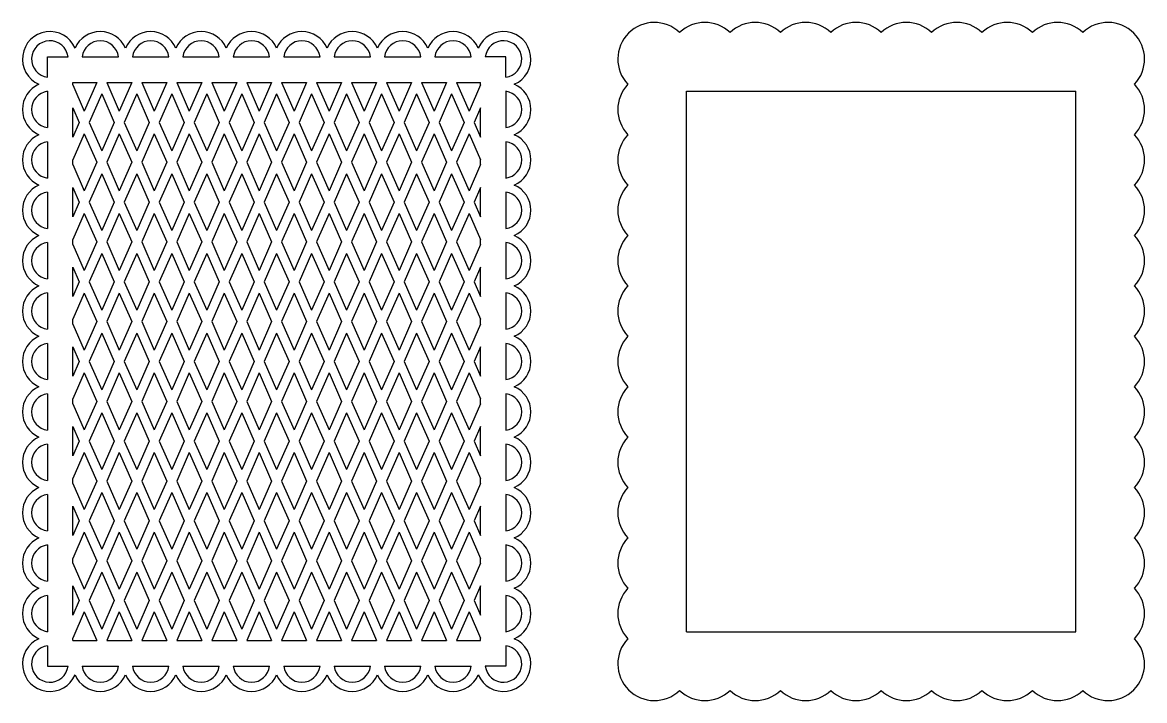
# Model space of a CAD drawing. Extents: x -1014 to -437, y -71 to 231.
# Drawn here: x -702.3 to -457.1, y 82.6 to 230.7 of the extents above; entities that cross this region are included whole.
import ezdxf

# ---------------------------------------------------------------- set-up
doc = ezdxf.new("R2010")
doc.units = 0
doc.layers.get('0').update_dxf_attribs({"linetype": 'CONTINUOUS'})

msp = doc.modelspace()

# ---------------------------------------------------------------- linework, layer by layer
for p, q in [((-696.829592, 218.780292), (-696.829592, 223.248919)), ((-696.829592, 223.248919), (-692.360965, 223.248919)), ((-689.286554, 223.248919), (-681.3493, 223.248919)), ((-678.27489, 223.248919), (-670.337636, 223.248919)), ((-667.263226, 223.248919), (-659.325972, 223.248919)), ((-656.251561, 223.248919), (-648.314307, 223.248919)), ((-645.239897, 223.248919), (-637.302643, 223.248919)), ((-634.228232, 223.248919), (-626.290978, 223.248919)), ((-623.216568, 223.248919), (-615.279314, 223.248919)), ((-612.204904, 223.248919), (-604.26765, 223.248919)), ((-596.724612, 223.248919), (-601.193239, 223.248919)), ((-596.724612, 218.780292), (-596.724612, 223.248919)), ((-691.329592, 217.608599), (-686.09582, 217.608599)), ((-691.329592, 217.091349), (-691.329592, 217.608599)), ((-691.329592, 217.091349), (-688.826286, 211.391286)), ((-686.09582, 217.608599), (-688.826286, 211.391286)), ((-683.911447, 217.608599), (-681.18098, 211.391286)), ((-683.911447, 217.608599), (-678.450514, 217.608599)), ((-678.450514, 217.608599), (-681.18098, 211.391286)), ((-676.26614, 217.608599), (-673.535674, 211.391286)), ((-676.26614, 217.608599), (-670.805207, 217.608599)), ((-670.805207, 217.608599), (-673.535674, 211.391286)), ((-668.620834, 217.608599), (-665.890368, 211.391286)), ((-668.620834, 217.608599), (-663.159901, 217.608599)), ((-663.159901, 217.608599), (-665.890368, 211.391286)), ((-660.975528, 217.608599), (-658.245061, 211.391286)), ((-660.975528, 217.608599), (-655.514595, 217.608599)), ((-655.514595, 217.608599), (-658.245061, 211.391286)), ((-653.330222, 217.608599), (-650.599755, 211.391286)), ((-653.330222, 217.608599), (-647.869289, 217.608599)), ((-647.869289, 217.608599), (-650.599755, 211.391286)), ((-645.684915, 217.608599), (-642.954449, 211.391286)), ((-645.684915, 217.608599), (-640.223982, 217.608599)), ((-640.223982, 217.608599), (-642.954449, 211.391286)), ((-638.039609, 217.608599), (-635.309143, 211.391286)), ((-638.039609, 217.608599), (-632.578676, 217.608599)), ((-632.578676, 217.608599), (-635.309143, 211.391286)), ((-630.394303, 217.608599), (-627.663836, 211.391286)), ((-630.394303, 217.608599), (-624.93337, 217.608599)), ((-624.93337, 217.608599), (-627.663836, 211.391286)), ((-622.748997, 217.608599), (-620.01853, 211.391286)), ((-622.748997, 217.608599), (-617.288064, 217.608599)), ((-617.288064, 217.608599), (-620.01853, 211.391286)), ((-615.10369, 217.608599), (-612.373224, 211.391286)), ((-615.10369, 217.608599), (-609.642757, 217.608599)), ((-609.642757, 217.608599), (-612.373224, 211.391286)), ((-607.458384, 217.608599), (-604.727918, 211.391286)), ((-607.458384, 217.608599), (-602.224612, 217.608599)), ((-602.224612, 217.091349), (-604.727918, 211.391286)), ((-602.224612, 217.091349), (-602.224612, 217.608599)), ((-696.829592, 215.705881), (-696.829592, 207.768628)), ((-685.003633, 215.121674), (-687.7341, 208.904361)), ((-685.003633, 215.121674), (-682.273167, 208.904361)), ((-677.358327, 215.121674), (-680.088794, 208.904361)), ((-677.358327, 215.121674), (-674.627861, 208.904361)), ((-669.713021, 215.121674), (-672.443487, 208.904361)), ((-669.713021, 215.121674), (-666.982554, 208.904361)), ((-662.067715, 215.121674), (-664.798181, 208.904361)), ((-662.067715, 215.121674), (-659.337248, 208.904361)), ((-654.422408, 215.121674), (-657.152875, 208.904361)), ((-654.422408, 215.121674), (-651.691942, 208.904361)), ((-646.777102, 215.121674), (-649.507569, 208.904361)), ((-646.777102, 215.121674), (-644.046635, 208.904361)), ((-639.131796, 215.121674), (-641.862262, 208.904361)), ((-639.131796, 215.121674), (-636.401329, 208.904361)), ((-631.486489, 215.121674), (-634.216956, 208.904361)), ((-631.486489, 215.121674), (-628.756023, 208.904361)), ((-623.841183, 215.121674), (-626.57165, 208.904361)), ((-623.841183, 215.121674), (-621.110717, 208.904361)), ((-616.195877, 215.121674), (-618.926343, 208.904361)), ((-616.195877, 215.121674), (-613.46541, 208.904361)), ((-608.550571, 215.121674), (-611.281037, 208.904361)), ((-608.550571, 215.121674), (-605.820104, 208.904361)), ((-596.724612, 215.705881), (-596.724612, 207.768628)), ((-557.222838, 97.608946), (-557.222838, 215.748919)), ((-557.222838, 215.748919), (-472.117859, 215.748919)), ((-472.117859, 97.608946), (-472.117859, 215.748919)), ((-691.329592, 212.117499), (-689.918473, 208.904361)), ((-691.329592, 205.691223), (-691.329592, 212.117499)), ((-602.224612, 212.117499), (-603.635731, 208.904361)), ((-602.224612, 205.691223), (-602.224612, 212.117499)), ((-689.918473, 208.904361), (-691.329592, 205.691223)), ((-687.7341, 208.904361), (-685.003633, 202.687048)), ((-682.273167, 208.904361), (-685.003633, 202.687048)), ((-680.088794, 208.904361), (-677.358327, 202.687048)), ((-674.627861, 208.904361), (-677.358327, 202.687048)), ((-672.443487, 208.904361), (-669.713021, 202.687048)), ((-666.982554, 208.904361), (-669.713021, 202.687048)), ((-664.798181, 208.904361), (-662.067715, 202.687048)), ((-659.337248, 208.904361), (-662.067715, 202.687048)), ((-657.152875, 208.904361), (-654.422408, 202.687048)), ((-651.691942, 208.904361), (-654.422408, 202.687048)), ((-649.507569, 208.904361), (-646.777102, 202.687048)), ((-644.046635, 208.904361), (-646.777102, 202.687048)), ((-641.862262, 208.904361), (-639.131796, 202.687048)), ((-636.401329, 208.904361), (-639.131796, 202.687048)), ((-634.216956, 208.904361), (-631.486489, 202.687048)), ((-628.756023, 208.904361), (-631.486489, 202.687048)), ((-626.57165, 208.904361), (-623.841183, 202.687048)), ((-621.110717, 208.904361), (-623.841183, 202.687048)), ((-618.926343, 208.904361), (-616.195877, 202.687048)), ((-613.46541, 208.904361), (-616.195877, 202.687048)), ((-611.281037, 208.904361), (-608.550571, 202.687048)), ((-605.820104, 208.904361), (-608.550571, 202.687048)), ((-603.635731, 208.904361), (-602.224612, 205.691223)), ((-688.826286, 206.417436), (-691.329592, 200.717373)), ((-688.826286, 206.417436), (-686.09582, 200.200123)), ((-681.18098, 206.417436), (-683.911447, 200.200123)), ((-681.18098, 206.417436), (-678.450514, 200.200123)), ((-673.535674, 206.417436), (-676.26614, 200.200123)), ((-673.535674, 206.417436), (-670.805207, 200.200123)), ((-665.890368, 206.417436), (-668.620834, 200.200123)), ((-665.890368, 206.417436), (-663.159901, 200.200123)), ((-658.245061, 206.417436), (-660.975528, 200.200123)), ((-658.245061, 206.417436), (-655.514595, 200.200123)), ((-650.599755, 206.417436), (-653.330222, 200.200123)), ((-650.599755, 206.417436), (-647.869289, 200.200123)), ((-642.954449, 206.417436), (-645.684915, 200.200123)), ((-642.954449, 206.417436), (-640.223982, 200.200123)), ((-635.309143, 206.417436), (-638.039609, 200.200123)), ((-635.309143, 206.417436), (-632.578676, 200.200123)), ((-627.663836, 206.417436), (-630.394303, 200.200123)), ((-627.663836, 206.417436), (-624.93337, 200.200123)), ((-620.01853, 206.417436), (-622.748997, 200.200123)), ((-620.01853, 206.417436), (-617.288064, 200.200123)), ((-612.373224, 206.417436), (-615.10369, 200.200123)), ((-612.373224, 206.417436), (-609.642757, 200.200123)), ((-604.727918, 206.417436), (-607.458384, 200.200123)), ((-604.727918, 206.417436), (-602.224612, 200.717373)), ((-696.829592, 204.694217), (-696.829592, 196.756963)), ((-596.724612, 204.694217), (-596.724612, 196.756963)), ((-691.329592, 199.682873), (-691.329592, 200.717373)), ((-691.329592, 199.682873), (-688.826286, 193.98281)), ((-686.09582, 200.200123), (-688.826286, 193.98281)), ((-683.911447, 200.200123), (-681.18098, 193.98281)), ((-678.450514, 200.200123), (-681.18098, 193.98281)), ((-676.26614, 200.200123), (-673.535674, 193.98281)), ((-670.805207, 200.200123), (-673.535674, 193.98281)), ((-668.620834, 200.200123), (-665.890368, 193.98281)), ((-663.159901, 200.200123), (-665.890368, 193.98281)), ((-660.975528, 200.200123), (-658.245061, 193.98281)), ((-655.514595, 200.200123), (-658.245061, 193.98281)), ((-653.330222, 200.200123), (-650.599755, 193.98281)), ((-647.869289, 200.200123), (-650.599755, 193.98281)), ((-645.684915, 200.200123), (-642.954449, 193.98281)), ((-640.223982, 200.200123), (-642.954449, 193.98281)), ((-638.039609, 200.200123), (-635.309143, 193.98281)), ((-632.578676, 200.200123), (-635.309143, 193.98281)), ((-630.394303, 200.200123), (-627.663836, 193.98281)), ((-624.93337, 200.200123), (-627.663836, 193.98281)), ((-622.748997, 200.200123), (-620.01853, 193.98281)), ((-617.288064, 200.200123), (-620.01853, 193.98281)), ((-615.10369, 200.200123), (-612.373224, 193.98281)), ((-609.642757, 200.200123), (-612.373224, 193.98281)), ((-607.458384, 200.200123), (-604.727918, 193.98281)), ((-602.224612, 199.682873), (-604.727918, 193.98281)), ((-602.224612, 199.682873), (-602.224612, 200.717373)), ((-685.003633, 197.713198), (-687.7341, 191.495885)), ((-685.003633, 197.713198), (-682.273167, 191.495885)), ((-677.358327, 197.713198), (-680.088794, 191.495885)), ((-677.358327, 197.713198), (-674.627861, 191.495885)), ((-669.713021, 197.713198), (-672.443487, 191.495885)), ((-669.713021, 197.713198), (-666.982554, 191.495885)), ((-662.067715, 197.713198), (-664.798181, 191.495885)), ((-662.067715, 197.713198), (-659.337248, 191.495885)), ((-654.422408, 197.713198), (-657.152875, 191.495885)), ((-654.422408, 197.713198), (-651.691942, 191.495885)), ((-646.777102, 197.713198), (-649.507569, 191.495885)), ((-646.777102, 197.713198), (-644.046635, 191.495885)), ((-639.131796, 197.713198), (-641.862262, 191.495885)), ((-639.131796, 197.713198), (-636.401329, 191.495885)), ((-631.486489, 197.713198), (-634.216956, 191.495885)), ((-631.486489, 197.713198), (-628.756023, 191.495885)), ((-623.841183, 197.713198), (-626.57165, 191.495885)), ((-623.841183, 197.713198), (-621.110717, 191.495885)), ((-616.195877, 197.713198), (-618.926343, 191.495885)), ((-616.195877, 197.713198), (-613.46541, 191.495885)), ((-608.550571, 197.713198), (-611.281037, 191.495885)), ((-608.550571, 197.713198), (-605.820104, 191.495885)), ((-691.329592, 194.709023), (-689.918473, 191.495885)), ((-691.329592, 188.282747), (-691.329592, 194.709023)), ((-602.224612, 194.709023), (-603.635731, 191.495885)), ((-602.224612, 188.282747), (-602.224612, 194.709023)), ((-696.829592, 193.682553), (-696.829592, 185.745299)), ((-689.918473, 191.495885), (-691.329592, 188.282747)), ((-687.7341, 191.495885), (-685.003633, 185.278572)), ((-682.273167, 191.495885), (-685.003633, 185.278572)), ((-680.088794, 191.495885), (-677.358327, 185.278572)), ((-674.627861, 191.495885), (-677.358327, 185.278572)), ((-672.443487, 191.495885), (-669.713021, 185.278572)), ((-666.982554, 191.495885), (-669.713021, 185.278572)), ((-664.798181, 191.495885), (-662.067715, 185.278572)), ((-659.337248, 191.495885), (-662.067715, 185.278572)), ((-657.152875, 191.495885), (-654.422408, 185.278572)), ((-651.691942, 191.495885), (-654.422408, 185.278572)), ((-649.507569, 191.495885), (-646.777102, 185.278572)), ((-644.046635, 191.495885), (-646.777102, 185.278572)), ((-641.862262, 191.495885), (-639.131796, 185.278572)), ((-636.401329, 191.495885), (-639.131796, 185.278572)), ((-634.216956, 191.495885), (-631.486489, 185.278572)), ((-628.756023, 191.495885), (-631.486489, 185.278572)), ((-626.57165, 191.495885), (-623.841183, 185.278572)), ((-621.110717, 191.495885), (-623.841183, 185.278572)), ((-618.926343, 191.495885), (-616.195877, 185.278572)), ((-613.46541, 191.495885), (-616.195877, 185.278572)), ((-611.281037, 191.495885), (-608.550571, 185.278572)), ((-605.820104, 191.495885), (-608.550571, 185.278572)), ((-603.635731, 191.495885), (-602.224612, 188.282747)), ((-596.724612, 193.682553), (-596.724612, 185.745299)), ((-688.826286, 189.00896), (-691.329592, 183.308896)), ((-688.826286, 189.00896), (-686.09582, 182.791647)), ((-681.18098, 189.00896), (-683.911447, 182.791647)), ((-681.18098, 189.00896), (-678.450514, 182.791647)), ((-673.535674, 189.00896), (-676.26614, 182.791647)), ((-673.535674, 189.00896), (-670.805207, 182.791647)), ((-665.890368, 189.00896), (-668.620834, 182.791647)), ((-665.890368, 189.00896), (-663.159901, 182.791647)), ((-658.245061, 189.00896), (-660.975528, 182.791647)), ((-658.245061, 189.00896), (-655.514595, 182.791647)), ((-650.599755, 189.00896), (-653.330222, 182.791647)), ((-650.599755, 189.00896), (-647.869289, 182.791647)), ((-642.954449, 189.00896), (-645.684915, 182.791647)), ((-642.954449, 189.00896), (-640.223982, 182.791647)), ((-635.309143, 189.00896), (-638.039609, 182.791647)), ((-635.309143, 189.00896), (-632.578676, 182.791647)), ((-627.663836, 189.00896), (-630.394303, 182.791647)), ((-627.663836, 189.00896), (-624.93337, 182.791647)), ((-620.01853, 189.00896), (-622.748997, 182.791647)), ((-620.01853, 189.00896), (-617.288064, 182.791647)), ((-612.373224, 189.00896), (-615.10369, 182.791647)), ((-612.373224, 189.00896), (-609.642757, 182.791647)), ((-604.727918, 189.00896), (-607.458384, 182.791647)), ((-604.727918, 189.00896), (-602.224612, 183.308896)), ((-696.829592, 182.670888), (-696.829592, 174.733634)), ((-691.329592, 182.274397), (-691.329592, 183.308896)), ((-691.329592, 182.274397), (-688.826286, 176.574334)), ((-686.09582, 182.791647), (-688.826286, 176.574334)), ((-683.911447, 182.791647), (-681.18098, 176.574334)), ((-678.450514, 182.791647), (-681.18098, 176.574334)), ((-676.26614, 182.791647), (-673.535674, 176.574334)), ((-670.805207, 182.791647), (-673.535674, 176.574334)), ((-668.620834, 182.791647), (-665.890368, 176.574334)), ((-663.159901, 182.791647), (-665.890368, 176.574334)), ((-660.975528, 182.791647), (-658.245061, 176.574334)), ((-655.514595, 182.791647), (-658.245061, 176.574334)), ((-653.330222, 182.791647), (-650.599755, 176.574334)), ((-647.869289, 182.791647), (-650.599755, 176.574334)), ((-645.684915, 182.791647), (-642.954449, 176.574334)), ((-640.223982, 182.791647), (-642.954449, 176.574334)), ((-638.039609, 182.791647), (-635.309143, 176.574334)), ((-632.578676, 182.791647), (-635.309143, 176.574334)), ((-630.394303, 182.791647), (-627.663836, 176.574334)), ((-624.93337, 182.791647), (-627.663836, 176.574334)), ((-622.748997, 182.791647), (-620.01853, 176.574334)), ((-617.288064, 182.791647), (-620.01853, 176.574334)), ((-615.10369, 182.791647), (-612.373224, 176.574334)), ((-609.642757, 182.791647), (-612.373224, 176.574334)), ((-607.458384, 182.791647), (-604.727918, 176.574334)), ((-602.224612, 182.274397), (-604.727918, 176.574334)), ((-602.224612, 182.274397), (-602.224612, 183.308896)), ((-596.724612, 182.670888), (-596.724612, 174.733634)), ((-685.003633, 180.304722), (-687.7341, 174.087409)), ((-685.003633, 180.304722), (-682.273167, 174.087409)), ((-677.358327, 180.304722), (-680.088794, 174.087409)), ((-677.358327, 180.304722), (-674.627861, 174.087409)), ((-669.713021, 180.304722), (-672.443487, 174.087409)), ((-669.713021, 180.304722), (-666.982554, 174.087409)), ((-662.067715, 180.304722), (-664.798181, 174.087409)), ((-662.067715, 180.304722), (-659.337248, 174.087409)), ((-654.422408, 180.304722), (-657.152875, 174.087409)), ((-654.422408, 180.304722), (-651.691942, 174.087409)), ((-646.777102, 180.304722), (-649.507569, 174.087409)), ((-646.777102, 180.304722), (-644.046635, 174.087409)), ((-639.131796, 180.304722), (-641.862262, 174.087409)), ((-639.131796, 180.304722), (-636.401329, 174.087409)), ((-631.486489, 180.304722), (-634.216956, 174.087409)), ((-631.486489, 180.304722), (-628.756023, 174.087409)), ((-623.841183, 180.304722), (-626.57165, 174.087409)), ((-623.841183, 180.304722), (-621.110717, 174.087409)), ((-616.195877, 180.304722), (-618.926343, 174.087409)), ((-616.195877, 180.304722), (-613.46541, 174.087409)), ((-608.550571, 180.304722), (-611.281037, 174.087409)), ((-608.550571, 180.304722), (-605.820104, 174.087409)), ((-691.329592, 177.300547), (-689.918473, 174.087409)), ((-691.329592, 170.874271), (-691.329592, 177.300547)), ((-602.224612, 177.300547), (-603.635731, 174.087409)), ((-602.224612, 170.874271), (-602.224612, 177.300547)), ((-696.829592, 171.659224), (-696.829592, 163.72197)), ((-689.918473, 174.087409), (-691.329592, 170.874271)), ((-687.7341, 174.087409), (-685.003633, 167.870096)), ((-682.273167, 174.087409), (-685.003633, 167.870096)), ((-680.088794, 174.087409), (-677.358327, 167.870096)), ((-674.627861, 174.087409), (-677.358327, 167.870096)), ((-672.443487, 174.087409), (-669.713021, 167.870096)), ((-666.982554, 174.087409), (-669.713021, 167.870096)), ((-664.798181, 174.087409), (-662.067715, 167.870096)), ((-659.337248, 174.087409), (-662.067715, 167.870096)), ((-657.152875, 174.087409), (-654.422408, 167.870096)), ((-651.691942, 174.087409), (-654.422408, 167.870096)), ((-649.507569, 174.087409), (-646.777102, 167.870096)), ((-644.046635, 174.087409), (-646.777102, 167.870096)), ((-641.862262, 174.087409), (-639.131796, 167.870096)), ((-636.401329, 174.087409), (-639.131796, 167.870096)), ((-634.216956, 174.087409), (-631.486489, 167.870096)), ((-628.756023, 174.087409), (-631.486489, 167.870096)), ((-626.57165, 174.087409), (-623.841183, 167.870096)), ((-621.110717, 174.087409), (-623.841183, 167.870096)), ((-618.926343, 174.087409), (-616.195877, 167.870096)), ((-613.46541, 174.087409), (-616.195877, 167.870096)), ((-611.281037, 174.087409), (-608.550571, 167.870096)), ((-605.820104, 174.087409), (-608.550571, 167.870096)), ((-603.635731, 174.087409), (-602.224612, 170.874271)), ((-596.724612, 171.659224), (-596.724612, 163.72197)), ((-688.826286, 171.600484), (-691.329592, 165.90042)), ((-688.826286, 171.600484), (-686.09582, 165.383171)), ((-681.18098, 171.600484), (-683.911447, 165.383171)), ((-681.18098, 171.600484), (-678.450514, 165.383171)), ((-673.535674, 171.600484), (-676.26614, 165.383171)), ((-673.535674, 171.600484), (-670.805207, 165.383171)), ((-665.890368, 171.600484), (-668.620834, 165.383171)), ((-665.890368, 171.600484), (-663.159901, 165.383171)), ((-658.245061, 171.600484), (-660.975528, 165.383171)), ((-658.245061, 171.600484), (-655.514595, 165.383171)), ((-650.599755, 171.600484), (-653.330222, 165.383171)), ((-650.599755, 171.600484), (-647.869289, 165.383171)), ((-642.954449, 171.600484), (-645.684915, 165.383171)), ((-642.954449, 171.600484), (-640.223982, 165.383171)), ((-635.309143, 171.600484), (-638.039609, 165.383171)), ((-635.309143, 171.600484), (-632.578676, 165.383171)), ((-627.663836, 171.600484), (-630.394303, 165.383171)), ((-627.663836, 171.600484), (-624.93337, 165.383171)), ((-620.01853, 171.600484), (-622.748997, 165.383171)), ((-620.01853, 171.600484), (-617.288064, 165.383171)), ((-612.373224, 171.600484), (-615.10369, 165.383171)), ((-612.373224, 171.600484), (-609.642757, 165.383171)), ((-604.727918, 171.600484), (-607.458384, 165.383171)), ((-604.727918, 171.600484), (-602.224612, 165.90042)), ((-691.329592, 164.865921), (-691.329592, 165.90042)), ((-691.329592, 164.865921), (-688.826286, 159.165858)), ((-686.09582, 165.383171), (-688.826286, 159.165858)), ((-683.911447, 165.383171), (-681.18098, 159.165858)), ((-678.450514, 165.383171), (-681.18098, 159.165858)), ((-676.26614, 165.383171), (-673.535674, 159.165858)), ((-670.805207, 165.383171), (-673.535674, 159.165858)), ((-668.620834, 165.383171), (-665.890368, 159.165858)), ((-663.159901, 165.383171), (-665.890368, 159.165858)), ((-660.975528, 165.383171), (-658.245061, 159.165858)), ((-655.514595, 165.383171), (-658.245061, 159.165858)), ((-653.330222, 165.383171), (-650.599755, 159.165858)), ((-647.869289, 165.383171), (-650.599755, 159.165858)), ((-645.684915, 165.383171), (-642.954449, 159.165858)), ((-640.223982, 165.383171), (-642.954449, 159.165858)), ((-638.039609, 165.383171), (-635.309143, 159.165858)), ((-632.578676, 165.383171), (-635.309143, 159.165858)), ((-630.394303, 165.383171), (-627.663836, 159.165858)), ((-624.93337, 165.383171), (-627.663836, 159.165858)), ((-622.748997, 165.383171), (-620.01853, 159.165858)), ((-617.288064, 165.383171), (-620.01853, 159.165858)), ((-615.10369, 165.383171), (-612.373224, 159.165858)), ((-609.642757, 165.383171), (-612.373224, 159.165858)), ((-607.458384, 165.383171), (-604.727918, 159.165858)), ((-602.224612, 164.865921), (-604.727918, 159.165858)), ((-602.224612, 164.865921), (-602.224612, 165.90042)), ((-685.003633, 162.896246), (-687.7341, 156.678933)), ((-685.003633, 162.896246), (-682.273167, 156.678933)), ((-677.358327, 162.896246), (-680.088794, 156.678933)), ((-677.358327, 162.896246), (-674.627861, 156.678933)), ((-669.713021, 162.896246), (-672.443487, 156.678933)), ((-669.713021, 162.896246), (-666.982554, 156.678933)), ((-662.067715, 162.896246), (-664.798181, 156.678933)), ((-662.067715, 162.896246), (-659.337248, 156.678933)), ((-654.422408, 162.896246), (-657.152875, 156.678933)), ((-654.422408, 162.896246), (-651.691942, 156.678933)), ((-646.777102, 162.896246), (-649.507569, 156.678933)), ((-646.777102, 162.896246), (-644.046635, 156.678933)), ((-639.131796, 162.896246), (-641.862262, 156.678933)), ((-639.131796, 162.896246), (-636.401329, 156.678933)), ((-631.486489, 162.896246), (-634.216956, 156.678933)), ((-631.486489, 162.896246), (-628.756023, 156.678933)), ((-623.841183, 162.896246), (-626.57165, 156.678933)), ((-623.841183, 162.896246), (-621.110717, 156.678933)), ((-616.195877, 162.896246), (-618.926343, 156.678933)), ((-616.195877, 162.896246), (-613.46541, 156.678933)), ((-608.550571, 162.896246), (-611.281037, 156.678933)), ((-608.550571, 162.896246), (-605.820104, 156.678933)), ((-696.829592, 160.64756), (-696.829592, 152.710306)), ((-691.329592, 159.892071), (-689.918473, 156.678933)), ((-691.329592, 153.465795), (-691.329592, 159.892071)), ((-602.224612, 159.892071), (-603.635731, 156.678933)), ((-602.224612, 153.465795), (-602.224612, 159.892071)), ((-596.724612, 160.64756), (-596.724612, 152.710306)), ((-689.918473, 156.678933), (-691.329592, 153.465795)), ((-687.7341, 156.678933), (-685.003633, 150.46162)), ((-682.273167, 156.678933), (-685.003633, 150.46162)), ((-680.088794, 156.678933), (-677.358327, 150.46162)), ((-674.627861, 156.678933), (-677.358327, 150.46162)), ((-672.443487, 156.678933), (-669.713021, 150.46162)), ((-666.982554, 156.678933), (-669.713021, 150.46162)), ((-664.798181, 156.678933), (-662.067715, 150.46162)), ((-659.337248, 156.678933), (-662.067715, 150.46162)), ((-657.152875, 156.678933), (-654.422408, 150.46162)), ((-651.691942, 156.678933), (-654.422408, 150.46162)), ((-649.507569, 156.678933), (-646.777102, 150.46162)), ((-644.046635, 156.678933), (-646.777102, 150.46162)), ((-641.862262, 156.678933), (-639.131796, 150.46162)), ((-636.401329, 156.678933), (-639.131796, 150.46162)), ((-634.216956, 156.678933), (-631.486489, 150.46162)), ((-628.756023, 156.678933), (-631.486489, 150.46162)), ((-626.57165, 156.678933), (-623.841183, 150.46162)), ((-621.110717, 156.678933), (-623.841183, 150.46162)), ((-618.926343, 156.678933), (-616.195877, 150.46162)), ((-613.46541, 156.678933), (-616.195877, 150.46162)), ((-611.281037, 156.678933), (-608.550571, 150.46162)), ((-605.820104, 156.678933), (-608.550571, 150.46162)), ((-603.635731, 156.678933), (-602.224612, 153.465795)), ((-688.826286, 154.192007), (-691.329592, 148.491944)), ((-688.826286, 154.192007), (-686.09582, 147.974695)), ((-681.18098, 154.192007), (-683.911447, 147.974695)), ((-681.18098, 154.192007), (-678.450514, 147.974695)), ((-673.535674, 154.192007), (-676.26614, 147.974695)), ((-673.535674, 154.192007), (-670.805207, 147.974695)), ((-665.890368, 154.192007), (-668.620834, 147.974695)), ((-665.890368, 154.192007), (-663.159901, 147.974695)), ((-658.245061, 154.192007), (-660.975528, 147.974695)), ((-658.245061, 154.192007), (-655.514595, 147.974695)), ((-650.599755, 154.192007), (-653.330222, 147.974695)), ((-650.599755, 154.192007), (-647.869289, 147.974695)), ((-642.954449, 154.192007), (-645.684915, 147.974695)), ((-642.954449, 154.192007), (-640.223982, 147.974695)), ((-635.309143, 154.192007), (-638.039609, 147.974695)), ((-635.309143, 154.192007), (-632.578676, 147.974695)), ((-627.663836, 154.192007), (-630.394303, 147.974695)), ((-627.663836, 154.192007), (-624.93337, 147.974695)), ((-620.01853, 154.192007), (-622.748997, 147.974695)), ((-620.01853, 154.192007), (-617.288064, 147.974695)), ((-612.373224, 154.192007), (-615.10369, 147.974695)), ((-612.373224, 154.192007), (-609.642757, 147.974695)), ((-604.727918, 154.192007), (-607.458384, 147.974695)), ((-604.727918, 154.192007), (-602.224612, 148.491944)), ((-696.829592, 149.635895), (-696.829592, 141.698641)), ((-596.724612, 149.635895), (-596.724612, 141.698641)), ((-691.329592, 147.457445), (-691.329592, 148.491944)), ((-691.329592, 147.457445), (-688.826286, 141.757382)), ((-686.09582, 147.974695), (-688.826286, 141.757382)), ((-683.911447, 147.974695), (-681.18098, 141.757382)), ((-678.450514, 147.974695), (-681.18098, 141.757382)), ((-676.26614, 147.974695), (-673.535674, 141.757382)), ((-670.805207, 147.974695), (-673.535674, 141.757382)), ((-668.620834, 147.974695), (-665.890368, 141.757382)), ((-663.159901, 147.974695), (-665.890368, 141.757382)), ((-660.975528, 147.974695), (-658.245061, 141.757382)), ((-655.514595, 147.974695), (-658.245061, 141.757382)), ((-653.330222, 147.974695), (-650.599755, 141.757382)), ((-647.869289, 147.974695), (-650.599755, 141.757382)), ((-645.684915, 147.974695), (-642.954449, 141.757382)), ((-640.223982, 147.974695), (-642.954449, 141.757382)), ((-638.039609, 147.974695), (-635.309143, 141.757382)), ((-632.578676, 147.974695), (-635.309143, 141.757382)), ((-630.394303, 147.974695), (-627.663836, 141.757382)), ((-624.93337, 147.974695), (-627.663836, 141.757382)), ((-622.748997, 147.974695), (-620.01853, 141.757382)), ((-617.288064, 147.974695), (-620.01853, 141.757382)), ((-615.10369, 147.974695), (-612.373224, 141.757382)), ((-609.642757, 147.974695), (-612.373224, 141.757382)), ((-607.458384, 147.974695), (-604.727918, 141.757382)), ((-602.224612, 147.457445), (-604.727918, 141.757382)), ((-602.224612, 147.457445), (-602.224612, 148.491944)), ((-685.003633, 145.487769), (-687.7341, 139.270457)), ((-685.003633, 145.487769), (-682.273167, 139.270457)), ((-677.358327, 145.487769), (-680.088794, 139.270457)), ((-677.358327, 145.487769), (-674.627861, 139.270457)), ((-669.713021, 145.487769), (-672.443487, 139.270457)), ((-669.713021, 145.487769), (-666.982554, 139.270457)), ((-662.067715, 145.487769), (-664.798181, 139.270457)), ((-662.067715, 145.487769), (-659.337248, 139.270457)), ((-654.422408, 145.487769), (-657.152875, 139.270457)), ((-654.422408, 145.487769), (-651.691942, 139.270457)), ((-646.777102, 145.487769), (-649.507569, 139.270457)), ((-646.777102, 145.487769), (-644.046635, 139.270457)), ((-639.131796, 145.487769), (-641.862262, 139.270457)), ((-639.131796, 145.487769), (-636.401329, 139.270457)), ((-631.486489, 145.487769), (-634.216956, 139.270457)), ((-631.486489, 145.487769), (-628.756023, 139.270457)), ((-623.841183, 145.487769), (-626.57165, 139.270457)), ((-623.841183, 145.487769), (-621.110717, 139.270457)), ((-616.195877, 145.487769), (-618.926343, 139.270457)), ((-616.195877, 145.487769), (-613.46541, 139.270457)), ((-608.550571, 145.487769), (-611.281037, 139.270457)), ((-608.550571, 145.487769), (-605.820104, 139.270457)), ((-691.329592, 142.483595), (-689.918473, 139.270457)), ((-691.329592, 136.057318), (-691.329592, 142.483595)), ((-602.224612, 142.483595), (-603.635731, 139.270457)), ((-602.224612, 136.057318), (-602.224612, 142.483595)), ((-696.829592, 138.624231), (-696.829592, 130.686977)), ((-689.918473, 139.270457), (-691.329592, 136.057318)), ((-687.7341, 139.270457), (-685.003633, 133.053144)), ((-682.273167, 139.270457), (-685.003633, 133.053144)), ((-680.088794, 139.270457), (-677.358327, 133.053144)), ((-674.627861, 139.270457), (-677.358327, 133.053144)), ((-672.443487, 139.270457), (-669.713021, 133.053144)), ((-666.982554, 139.270457), (-669.713021, 133.053144)), ((-664.798181, 139.270457), (-662.067715, 133.053144)), ((-659.337248, 139.270457), (-662.067715, 133.053144)), ((-657.152875, 139.270457), (-654.422408, 133.053144)), ((-651.691942, 139.270457), (-654.422408, 133.053144)), ((-649.507569, 139.270457), (-646.777102, 133.053144)), ((-644.046635, 139.270457), (-646.777102, 133.053144)), ((-641.862262, 139.270457), (-639.131796, 133.053144)), ((-636.401329, 139.270457), (-639.131796, 133.053144)), ((-634.216956, 139.270457), (-631.486489, 133.053144)), ((-628.756023, 139.270457), (-631.486489, 133.053144)), ((-626.57165, 139.270457), (-623.841183, 133.053144)), ((-621.110717, 139.270457), (-623.841183, 133.053144)), ((-618.926343, 139.270457), (-616.195877, 133.053144)), ((-613.46541, 139.270457), (-616.195877, 133.053144)), ((-611.281037, 139.270457), (-608.550571, 133.053144)), ((-605.820104, 139.270457), (-608.550571, 133.053144)), ((-603.635731, 139.270457), (-602.224612, 136.057318)), ((-596.724612, 138.624231), (-596.724612, 130.686977)), ((-688.826286, 136.783531), (-691.329592, 131.083468)), ((-688.826286, 136.783531), (-686.09582, 130.566218)), ((-681.18098, 136.783531), (-683.911447, 130.566218)), ((-681.18098, 136.783531), (-678.450514, 130.566218)), ((-673.535674, 136.783531), (-676.26614, 130.566218)), ((-673.535674, 136.783531), (-670.805207, 130.566218)), ((-665.890368, 136.783531), (-668.620834, 130.566218)), ((-665.890368, 136.783531), (-663.159901, 130.566218)), ((-658.245061, 136.783531), (-660.975528, 130.566218)), ((-658.245061, 136.783531), (-655.514595, 130.566218)), ((-650.599755, 136.783531), (-653.330222, 130.566218)), ((-650.599755, 136.783531), (-647.869289, 130.566218)), ((-642.954449, 136.783531), (-645.684915, 130.566218)), ((-642.954449, 136.783531), (-640.223982, 130.566218)), ((-635.309143, 136.783531), (-638.039609, 130.566218)), ((-635.309143, 136.783531), (-632.578676, 130.566218)), ((-627.663836, 136.783531), (-630.394303, 130.566218)), ((-627.663836, 136.783531), (-624.93337, 130.566218)), ((-620.01853, 136.783531), (-622.748997, 130.566218)), ((-620.01853, 136.783531), (-617.288064, 130.566218)), ((-612.373224, 136.783531), (-615.10369, 130.566218)), ((-612.373224, 136.783531), (-609.642757, 130.566218)), ((-604.727918, 136.783531), (-607.458384, 130.566218)), ((-604.727918, 136.783531), (-602.224612, 131.083468)), ((-691.329592, 130.048969), (-691.329592, 131.083468)), ((-691.329592, 130.048969), (-688.826286, 124.348906)), ((-686.09582, 130.566218), (-688.826286, 124.348906)), ((-683.911447, 130.566218), (-681.18098, 124.348906)), ((-678.450514, 130.566218), (-681.18098, 124.348906)), ((-676.26614, 130.566218), (-673.535674, 124.348906)), ((-670.805207, 130.566218), (-673.535674, 124.348906)), ((-668.620834, 130.566218), (-665.890368, 124.348906)), ((-663.159901, 130.566218), (-665.890368, 124.348906)), ((-660.975528, 130.566218), (-658.245061, 124.348906)), ((-655.514595, 130.566218), (-658.245061, 124.348906)), ((-653.330222, 130.566218), (-650.599755, 124.348906)), ((-647.869289, 130.566218), (-650.599755, 124.348906)), ((-645.684915, 130.566218), (-642.954449, 124.348906)), ((-640.223982, 130.566218), (-642.954449, 124.348906)), ((-638.039609, 130.566218), (-635.309143, 124.348906)), ((-632.578676, 130.566218), (-635.309143, 124.348906)), ((-630.394303, 130.566218), (-627.663836, 124.348906)), ((-624.93337, 130.566218), (-627.663836, 124.348906)), ((-622.748997, 130.566218), (-620.01853, 124.348906)), ((-617.288064, 130.566218), (-620.01853, 124.348906)), ((-615.10369, 130.566218), (-612.373224, 124.348906)), ((-609.642757, 130.566218), (-612.373224, 124.348906)), ((-607.458384, 130.566218), (-604.727918, 124.348906)), ((-602.224612, 130.048969), (-604.727918, 124.348906)), ((-602.224612, 130.048969), (-602.224612, 131.083468)), ((-696.829592, 127.612566), (-696.829592, 119.675313)), ((-685.003633, 128.079293), (-687.7341, 121.86198)), ((-685.003633, 128.079293), (-682.273167, 121.86198)), ((-677.358327, 128.079293), (-680.088794, 121.86198)), ((-677.358327, 128.079293), (-674.627861, 121.86198)), ((-669.713021, 128.079293), (-672.443487, 121.86198)), ((-669.713021, 128.079293), (-666.982554, 121.86198)), ((-662.067715, 128.079293), (-664.798181, 121.86198)), ((-662.067715, 128.079293), (-659.337248, 121.86198)), ((-654.422408, 128.079293), (-657.152875, 121.86198)), ((-654.422408, 128.079293), (-651.691942, 121.86198)), ((-646.777102, 128.079293), (-649.507569, 121.86198)), ((-646.777102, 128.079293), (-644.046635, 121.86198)), ((-639.131796, 128.079293), (-641.862262, 121.86198)), ((-639.131796, 128.079293), (-636.401329, 121.86198)), ((-631.486489, 128.079293), (-634.216956, 121.86198)), ((-631.486489, 128.079293), (-628.756023, 121.86198)), ((-623.841183, 128.079293), (-626.57165, 121.86198)), ((-623.841183, 128.079293), (-621.110717, 121.86198)), ((-616.195877, 128.079293), (-618.926343, 121.86198)), ((-616.195877, 128.079293), (-613.46541, 121.86198)), ((-608.550571, 128.079293), (-611.281037, 121.86198)), ((-608.550571, 128.079293), (-605.820104, 121.86198)), ((-596.724612, 127.612566), (-596.724612, 119.675313)), ((-691.329592, 125.075118), (-689.918473, 121.86198)), ((-691.329592, 118.648842), (-691.329592, 125.075118)), ((-602.224612, 125.075118), (-603.635731, 121.86198)), ((-602.224612, 118.648842), (-602.224612, 125.075118)), ((-689.918473, 121.86198), (-691.329592, 118.648842)), ((-687.7341, 121.86198), (-685.003633, 115.644667)), ((-682.273167, 121.86198), (-685.003633, 115.644667)), ((-680.088794, 121.86198), (-677.358327, 115.644667)), ((-674.627861, 121.86198), (-677.358327, 115.644667)), ((-672.443487, 121.86198), (-669.713021, 115.644667)), ((-666.982554, 121.86198), (-669.713021, 115.644667)), ((-664.798181, 121.86198), (-662.067715, 115.644667)), ((-659.337248, 121.86198), (-662.067715, 115.644667)), ((-657.152875, 121.86198), (-654.422408, 115.644667)), ((-651.691942, 121.86198), (-654.422408, 115.644667)), ((-649.507569, 121.86198), (-646.777102, 115.644667)), ((-644.046635, 121.86198), (-646.777102, 115.644667)), ((-641.862262, 121.86198), (-639.131796, 115.644667)), ((-636.401329, 121.86198), (-639.131796, 115.644667)), ((-634.216956, 121.86198), (-631.486489, 115.644667)), ((-628.756023, 121.86198), (-631.486489, 115.644667)), ((-626.57165, 121.86198), (-623.841183, 115.644667)), ((-621.110717, 121.86198), (-623.841183, 115.644667)), ((-618.926343, 121.86198), (-616.195877, 115.644667)), ((-613.46541, 121.86198), (-616.195877, 115.644667)), ((-611.281037, 121.86198), (-608.550571, 115.644667)), ((-605.820104, 121.86198), (-608.550571, 115.644667)), ((-603.635731, 121.86198), (-602.224612, 118.648842)), ((-688.826286, 119.375055), (-691.329592, 113.674992)), ((-688.826286, 119.375055), (-686.09582, 113.157742)), ((-681.18098, 119.375055), (-683.911447, 113.157742)), ((-681.18098, 119.375055), (-678.450514, 113.157742)), ((-673.535674, 119.375055), (-676.26614, 113.157742)), ((-673.535674, 119.375055), (-670.805207, 113.157742)), ((-665.890368, 119.375055), (-668.620834, 113.157742)), ((-665.890368, 119.375055), (-663.159901, 113.157742)), ((-658.245061, 119.375055), (-660.975528, 113.157742)), ((-658.245061, 119.375055), (-655.514595, 113.157742)), ((-650.599755, 119.375055), (-653.330222, 113.157742)), ((-650.599755, 119.375055), (-647.869289, 113.157742)), ((-642.954449, 119.375055), (-645.684915, 113.157742)), ((-642.954449, 119.375055), (-640.223982, 113.157742)), ((-635.309143, 119.375055), (-638.039609, 113.157742)), ((-635.309143, 119.375055), (-632.578676, 113.157742)), ((-627.663836, 119.375055), (-630.394303, 113.157742)), ((-627.663836, 119.375055), (-624.93337, 113.157742)), ((-620.01853, 119.375055), (-622.748997, 113.157742)), ((-620.01853, 119.375055), (-617.288064, 113.157742)), ((-612.373224, 119.375055), (-615.10369, 113.157742)), ((-612.373224, 119.375055), (-609.642757, 113.157742)), ((-604.727918, 119.375055), (-607.458384, 113.157742)), ((-604.727918, 119.375055), (-602.224612, 113.674992)), ((-696.829592, 116.600902), (-696.829592, 108.663648)), ((-596.724612, 116.600902), (-596.724612, 108.663648)), ((-691.329592, 112.640493), (-691.329592, 113.674992)), ((-686.09582, 113.157742), (-688.826286, 106.940429)), ((-683.911447, 113.157742), (-681.18098, 106.940429)), ((-678.450514, 113.157742), (-681.18098, 106.940429)), ((-676.26614, 113.157742), (-673.535674, 106.940429)), ((-670.805207, 113.157742), (-673.535674, 106.940429)), ((-668.620834, 113.157742), (-665.890368, 106.940429)), ((-663.159901, 113.157742), (-665.890368, 106.940429)), ((-660.975528, 113.157742), (-658.245061, 106.940429)), ((-655.514595, 113.157742), (-658.245061, 106.940429)), ((-653.330222, 113.157742), (-650.599755, 106.940429)), ((-647.869289, 113.157742), (-650.599755, 106.940429)), ((-645.684915, 113.157742), (-642.954449, 106.940429)), ((-640.223982, 113.157742), (-642.954449, 106.940429)), ((-638.039609, 113.157742), (-635.309143, 106.940429)), ((-632.578676, 113.157742), (-635.309143, 106.940429)), ((-630.394303, 113.157742), (-627.663836, 106.940429)), ((-624.93337, 113.157742), (-627.663836, 106.940429)), ((-622.748997, 113.157742), (-620.01853, 106.940429)), ((-617.288064, 113.157742), (-620.01853, 106.940429)), ((-615.10369, 113.157742), (-612.373224, 106.940429)), ((-609.642757, 113.157742), (-612.373224, 106.940429)), ((-607.458384, 113.157742), (-604.727918, 106.940429)), ((-602.224612, 112.640493), (-602.224612, 113.674992)), ((-691.329592, 112.640493), (-688.826286, 106.940429)), ((-685.003633, 110.670817), (-687.7341, 104.453504)), ((-685.003633, 110.670817), (-682.273167, 104.453504)), ((-677.358327, 110.670817), (-680.088794, 104.453504)), ((-677.358327, 110.670817), (-674.627861, 104.453504)), ((-669.713021, 110.670817), (-672.443487, 104.453504)), ((-669.713021, 110.670817), (-666.982554, 104.453504)), ((-662.067715, 110.670817), (-664.798181, 104.453504)), ((-662.067715, 110.670817), (-659.337248, 104.453504)), ((-654.422408, 110.670817), (-657.152875, 104.453504)), ((-654.422408, 110.670817), (-651.691942, 104.453504)), ((-646.777102, 110.670817), (-649.507569, 104.453504)), ((-646.777102, 110.670817), (-644.046635, 104.453504)), ((-639.131796, 110.670817), (-641.862262, 104.453504)), ((-639.131796, 110.670817), (-636.401329, 104.453504)), ((-631.486489, 110.670817), (-634.216956, 104.453504)), ((-631.486489, 110.670817), (-628.756023, 104.453504)), ((-623.841183, 110.670817), (-626.57165, 104.453504)), ((-623.841183, 110.670817), (-621.110717, 104.453504)), ((-616.195877, 110.670817), (-618.926343, 104.453504)), ((-616.195877, 110.670817), (-613.46541, 104.453504)), ((-608.550571, 110.670817), (-611.281037, 104.453504)), ((-608.550571, 110.670817), (-605.820104, 104.453504)), ((-602.224612, 112.640493), (-604.727918, 106.940429)), ((-696.829592, 105.589238), (-696.829592, 97.651984)), ((-691.329592, 107.666642), (-689.918473, 104.453504)), ((-691.329592, 101.240366), (-691.329592, 107.666642)), ((-602.224612, 107.666642), (-603.635731, 104.453504)), ((-602.224612, 101.240366), (-602.224612, 107.666642)), ((-596.724612, 105.589238), (-596.724612, 97.651984)), ((-689.918473, 104.453504), (-691.329592, 101.240366)), ((-687.7341, 104.453504), (-685.003633, 98.236191)), ((-682.273167, 104.453504), (-685.003633, 98.236191)), ((-680.088794, 104.453504), (-677.358327, 98.236191)), ((-674.627861, 104.453504), (-677.358327, 98.236191)), ((-672.443487, 104.453504), (-669.713021, 98.236191)), ((-666.982554, 104.453504), (-669.713021, 98.236191)), ((-664.798181, 104.453504), (-662.067715, 98.236191)), ((-659.337248, 104.453504), (-662.067715, 98.236191)), ((-657.152875, 104.453504), (-654.422408, 98.236191)), ((-651.691942, 104.453504), (-654.422408, 98.236191)), ((-649.507569, 104.453504), (-646.777102, 98.236191)), ((-644.046635, 104.453504), (-646.777102, 98.236191)), ((-641.862262, 104.453504), (-639.131796, 98.236191)), ((-636.401329, 104.453504), (-639.131796, 98.236191)), ((-634.216956, 104.453504), (-631.486489, 98.236191)), ((-628.756023, 104.453504), (-631.486489, 98.236191)), ((-626.57165, 104.453504), (-623.841183, 98.236191)), ((-621.110717, 104.453504), (-623.841183, 98.236191)), ((-618.926343, 104.453504), (-616.195877, 98.236191)), ((-613.46541, 104.453504), (-616.195877, 98.236191)), ((-611.281037, 104.453504), (-608.550571, 98.236191)), ((-605.820104, 104.453504), (-608.550571, 98.236191)), ((-603.635731, 104.453504), (-602.224612, 101.240366)), ((-688.826286, 101.966579), (-691.329592, 96.266516)), ((-688.826286, 101.966579), (-686.09582, 95.749266)), ((-681.18098, 101.966579), (-683.911447, 95.749266)), ((-681.18098, 101.966579), (-678.450514, 95.749266)), ((-673.535674, 101.966579), (-676.26614, 95.749266)), ((-673.535674, 101.966579), (-670.805207, 95.749266)), ((-665.890368, 101.966579), (-668.620834, 95.749266)), ((-665.890368, 101.966579), (-663.159901, 95.749266)), ((-658.245061, 101.966579), (-660.975528, 95.749266)), ((-658.245061, 101.966579), (-655.514595, 95.749266)), ((-650.599755, 101.966579), (-653.330222, 95.749266)), ((-650.599755, 101.966579), (-647.869289, 95.749266)), ((-642.954449, 101.966579), (-645.684915, 95.749266)), ((-642.954449, 101.966579), (-640.223982, 95.749266)), ((-635.309143, 101.966579), (-638.039609, 95.749266)), ((-635.309143, 101.966579), (-632.578676, 95.749266)), ((-627.663836, 101.966579), (-630.394303, 95.749266)), ((-627.663836, 101.966579), (-624.93337, 95.749266)), ((-620.01853, 101.966579), (-622.748997, 95.749266)), ((-620.01853, 101.966579), (-617.288064, 95.749266)), ((-612.373224, 101.966579), (-615.10369, 95.749266)), ((-612.373224, 101.966579), (-609.642757, 95.749266)), ((-604.727918, 101.966579), (-607.458384, 95.749266)), ((-604.727918, 101.966579), (-602.224612, 96.266516)), ((-691.329592, 95.749266), (-691.329592, 96.266516)), ((-691.329592, 95.749266), (-686.09582, 95.749266)), ((-683.911447, 95.749266), (-678.450514, 95.749266)), ((-676.26614, 95.749266), (-670.805207, 95.749266)), ((-668.620834, 95.749266), (-663.159901, 95.749266)), ((-660.975528, 95.749266), (-655.514595, 95.749266)), ((-653.330222, 95.749266), (-647.869289, 95.749266)), ((-645.684915, 95.749266), (-640.223982, 95.749266)), ((-638.039609, 95.749266), (-632.578676, 95.749266)), ((-630.394303, 95.749266), (-624.93337, 95.749266)), ((-622.748997, 95.749266), (-617.288064, 95.749266)), ((-615.10369, 95.749266), (-609.642757, 95.749266)), ((-607.458384, 95.749266), (-602.224612, 95.749266)), ((-602.224612, 95.749266), (-602.224612, 96.266516)), ((-557.222838, 97.608946), (-472.117859, 97.608946)), ((-696.829592, 94.577573), (-696.829592, 90.108946)), ((-596.724612, 94.577573), (-596.724612, 90.108946)), ((-696.829592, 90.108946), (-692.360965, 90.108946)), ((-689.286554, 90.108946), (-681.3493, 90.108946)), ((-678.27489, 90.108946), (-670.337636, 90.108946)), ((-667.263226, 90.108946), (-659.325972, 90.108946)), ((-656.251561, 90.108946), (-648.314307, 90.108946)), ((-645.239897, 90.108946), (-637.302643, 90.108946)), ((-634.228232, 90.108946), (-626.290978, 90.108946)), ((-623.216568, 90.108946), (-615.279314, 90.108946)), ((-612.204904, 90.108946), (-604.26765, 90.108946)), ((-596.724612, 90.108946), (-601.193239, 90.108946))]:
    msp.add_line(p, q)
for centre, radius, start, end in [((-564.222838, 222.748919), 8, 46.509916, 223.490084), ((-553.211174, 222.748919), 8, 46.509916, 133.490084), ((-542.199509, 222.748919), 8, 46.509916, 133.490084), ((-531.187845, 222.748919), 8, 46.509916, 133.490084), ((-520.17618, 222.748919), 8, 46.509916, 133.490084), ((-509.164516, 222.748919), 8, 46.509916, 133.490084), ((-498.152852, 222.748919), 8, 46.509916, 133.490084), ((-487.141187, 222.748919), 8, 46.509916, 133.490084), ((-476.129523, 222.748919), 8, 46.509916, 133.490084), ((-465.117859, 222.748919), 8, 316.509916, 133.490084), ((-696.329592, 222.748919), 6, 23.416719, 246.583281), ((-685.317927, 222.748919), 6, 23.416719, 156.583281), ((-674.306263, 222.748919), 6, 23.416719, 156.583281), ((-663.294599, 222.748919), 6, 23.416719, 156.583281), ((-652.282934, 222.748919), 6, 23.416719, 156.583281), ((-641.27127, 222.748919), 6, 23.416719, 156.583281), ((-630.259605, 222.748919), 6, 23.416719, 156.583281), ((-619.247941, 222.748919), 6, 23.416719, 156.583281), ((-608.236277, 222.748919), 6, 23.416719, 156.583281), ((-597.224612, 222.748919), 6, 293.416719, 156.583281), ((-696.329592, 222.748919), 4, 7.180756, 262.819244), ((-685.317927, 222.748919), 4, 7.180756, 172.819244), ((-674.306263, 222.748919), 4, 7.180756, 172.819244), ((-663.294599, 222.748919), 4, 7.180756, 172.819244), ((-652.282934, 222.748919), 4, 7.180756, 172.819244), ((-641.27127, 222.748919), 4, 7.180756, 172.819244), ((-630.259605, 222.748919), 4, 7.180756, 172.819244), ((-619.247941, 222.748919), 4, 7.180756, 172.819244), ((-608.236277, 222.748919), 4, 7.180756, 172.819244), ((-597.224612, 222.748919), 4, 277.180756, 172.819244), ((-696.329592, 211.737254), 6, 113.416719, 246.583281), ((-597.224612, 211.737254), 6, 293.416719, 66.583281), ((-564.222838, 211.737254), 8, 136.509916, 223.490084), ((-465.117859, 211.737254), 8, 316.509916, 43.490084), ((-696.329592, 211.737254), 4, 97.180756, 262.819244), ((-597.224612, 211.737254), 4, 277.180756, 82.819244), ((-696.329592, 200.72559), 6, 113.416719, 246.583281), ((-597.224612, 200.72559), 6, 293.416719, 66.583281), ((-564.222838, 200.72559), 8, 136.509916, 223.490084), ((-465.117859, 200.72559), 8, 316.509916, 43.490084), ((-696.329592, 200.72559), 4, 97.180756, 262.819244), ((-597.224612, 200.72559), 4, 277.180756, 82.819244), ((-696.329592, 189.713926), 6, 113.416719, 246.583281), ((-597.224612, 189.713926), 6, 293.416719, 66.583281), ((-564.222838, 189.713926), 8, 136.509916, 223.490084), ((-465.117859, 189.713926), 8, 316.509916, 43.490084), ((-696.329592, 189.713926), 4, 97.180756, 262.819244), ((-597.224612, 189.713926), 4, 277.180756, 82.819244), ((-696.329592, 178.702261), 6, 113.416719, 246.583281), ((-597.224612, 178.702261), 6, 293.416719, 66.583281), ((-564.222838, 178.702261), 8, 136.509916, 223.490084), ((-465.117859, 178.702261), 8, 316.509916, 43.490084), ((-696.329592, 178.702261), 4, 97.180756, 262.819244), ((-597.224612, 178.702261), 4, 277.180756, 82.819244), ((-696.329592, 167.690597), 6, 113.416719, 246.583281), ((-696.329592, 167.690597), 4, 97.180756, 262.819244), ((-597.224612, 167.690597), 4, 277.180756, 82.819244), ((-597.224612, 167.690597), 6, 293.416719, 66.583281), ((-564.222838, 167.690597), 8, 136.509916, 223.490084), ((-465.117859, 167.690597), 8, 316.509916, 43.490084), ((-696.329592, 156.678933), 6, 113.416719, 246.583281), ((-597.224612, 156.678933), 6, 293.416719, 66.583281), ((-564.222838, 156.678933), 8, 136.509916, 223.490084), ((-465.117859, 156.678933), 8, 316.509916, 43.490084), ((-696.329592, 156.678933), 4, 97.180756, 262.819244), ((-597.224612, 156.678933), 4, 277.180756, 82.819244), ((-696.329592, 145.667268), 6, 113.416719, 246.583281), ((-696.329592, 145.667268), 4, 97.180756, 262.819244), ((-597.224612, 145.667268), 4, 277.180756, 82.819244), ((-597.224612, 145.667268), 6, 293.416719, 66.583281), ((-564.222838, 145.667268), 8, 136.509916, 223.490084), ((-465.117859, 145.667268), 8, 316.509916, 43.490084), ((-696.329592, 134.655604), 6, 113.416719, 246.583281), ((-597.224612, 134.655604), 6, 293.416719, 66.583281), ((-564.222838, 134.655604), 8, 136.509916, 223.490084), ((-465.117859, 134.655604), 8, 316.509916, 43.490084), ((-696.329592, 134.655604), 4, 97.180756, 262.819244), ((-597.224612, 134.655604), 4, 277.180756, 82.819244), ((-696.329592, 123.643939), 6, 113.416719, 246.583281), ((-696.329592, 123.643939), 4, 97.180756, 262.819244), ((-597.224612, 123.643939), 4, 277.180756, 82.819244), ((-597.224612, 123.643939), 6, 293.416719, 66.583281), ((-564.222838, 123.643939), 8, 136.509916, 223.490084), ((-465.117859, 123.643939), 8, 316.509916, 43.490084), ((-696.329592, 112.632275), 6, 113.416719, 246.583281), ((-597.224612, 112.632275), 6, 293.416719, 66.583281), ((-564.222838, 112.632275), 8, 136.509916, 223.490084), ((-465.117859, 112.632275), 8, 316.509916, 43.490084), ((-696.329592, 112.632275), 4, 97.180756, 262.819244), ((-597.224612, 112.632275), 4, 277.180756, 82.819244), ((-696.329592, 101.620611), 6, 113.416719, 246.583281), ((-696.329592, 101.620611), 4, 97.180756, 262.819244), ((-597.224612, 101.620611), 4, 277.180756, 82.819244), ((-597.224612, 101.620611), 6, 293.416719, 66.583281), ((-564.222838, 101.620611), 8, 136.509916, 223.490084), ((-465.117859, 101.620611), 8, 316.509916, 43.490084), ((-696.329592, 90.608946), 6, 113.416719, 336.583281), ((-597.224612, 90.608946), 6, 203.416719, 66.583281), ((-564.222838, 90.608946), 8, 136.509916, 313.490084), ((-465.117859, 90.608946), 8, 226.509916, 43.490084), ((-696.329592, 90.608946), 4, 97.180756, 352.819244), ((-597.224612, 90.608946), 4, 187.180756, 82.819244), ((-685.317927, 90.608946), 4, 187.180756, 352.819244), ((-674.306263, 90.608946), 4, 187.180756, 352.819244), ((-663.294599, 90.608946), 4, 187.180756, 352.819244), ((-652.282934, 90.608946), 4, 187.180756, 352.819244), ((-641.27127, 90.608946), 4, 187.180756, 352.819244), ((-630.259605, 90.608946), 4, 187.180756, 352.819244), ((-619.247941, 90.608946), 4, 187.180756, 352.819244), ((-608.236277, 90.608946), 4, 187.180756, 352.819244), ((-685.317927, 90.608946), 6, 203.416719, 336.583281), ((-674.306263, 90.608946), 6, 203.416719, 336.583281), ((-663.294599, 90.608946), 6, 203.416719, 336.583281), ((-652.282934, 90.608946), 6, 203.416719, 336.583281), ((-641.27127, 90.608946), 6, 203.416719, 336.583281), ((-630.259605, 90.608946), 6, 203.416719, 336.583281), ((-619.247941, 90.608946), 6, 203.416719, 336.583281), ((-608.236277, 90.608946), 6, 203.416719, 336.583281), ((-553.211174, 90.608946), 8, 226.509916, 313.490084), ((-542.199509, 90.608946), 8, 226.509916, 313.490084), ((-531.187845, 90.608946), 8, 226.509916, 313.490084), ((-520.17618, 90.608946), 8, 226.509916, 313.490084), ((-509.164516, 90.608946), 8, 226.509916, 313.490084), ((-498.152852, 90.608946), 8, 226.509916, 313.490084), ((-487.141187, 90.608946), 8, 226.509916, 313.490084), ((-476.129523, 90.608946), 8, 226.509916, 313.490084)]:
    msp.add_arc(centre, radius, start, end)

doc.saveas('drawing.dxf')
